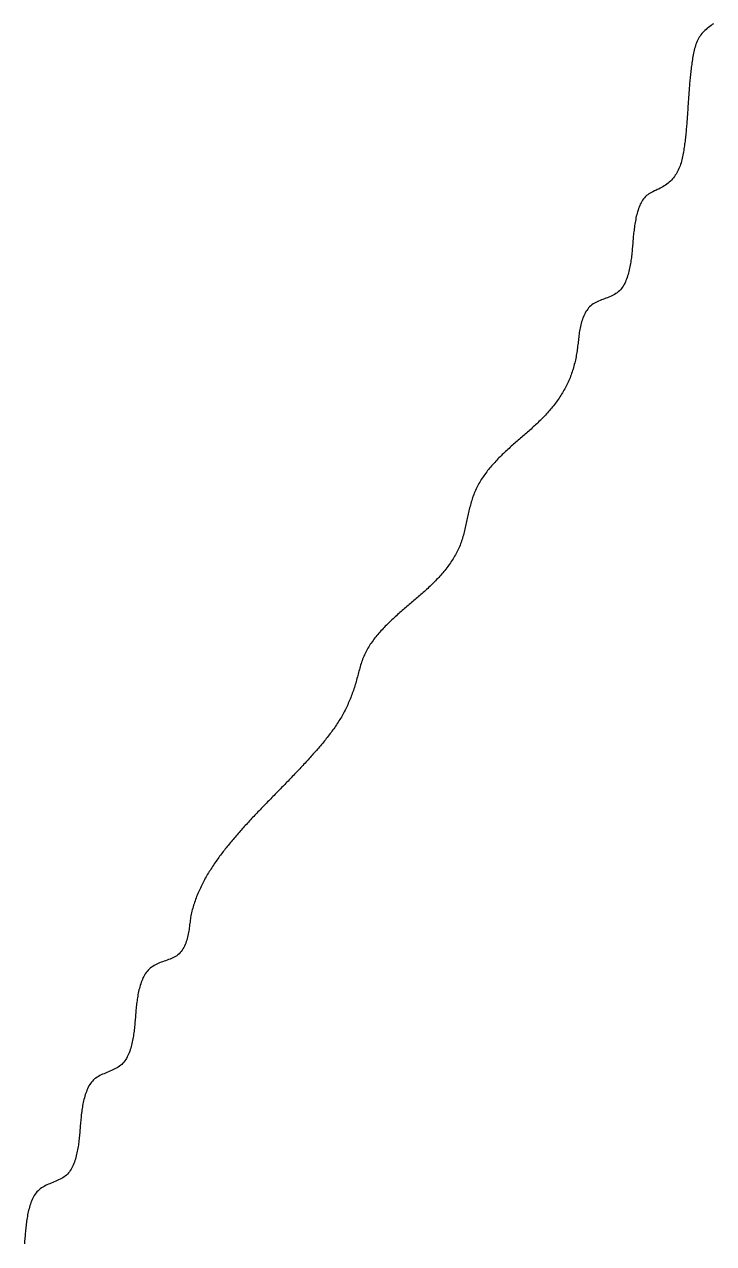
# Model space of a CAD drawing. Extents: x 40 to 225, y 4 to 261.
# Drawn here: x 157.62 to 166.43, y 226.06 to 241.63 of the extents above; entities that cross this region are included whole.
import ezdxf

# ---------------------------------------------------------------- set-up
doc = ezdxf.new("R2010")
doc.units = 0
doc.layers.get('0').update_dxf_attribs({"linetype": 'CONTINUOUS'})

msp = doc.modelspace()

# ---------------------------------------------------------------- linework, layer by layer
at = {"color": 7}
msp.add_polyline3d([(166.425, 241.635, 0), (166.408, 241.624, 0), (166.392, 241.613, 0), (166.376, 241.601, 0), (166.36, 241.589, 0), (166.344, 241.577, 0), (166.329, 241.564, 0), (166.314, 241.551, 0), (166.3, 241.538, 0), (166.287, 241.524, 0), (166.275, 241.509, 0), (166.263, 241.494, 0), (166.252, 241.479, 0), (166.242, 241.463, 0), (166.232, 241.446, 0), (166.223, 241.429, 0), (166.215, 241.411, 0), (166.207, 241.393, 0), (166.2, 241.375, 0), (166.194, 241.356, 0), (166.188, 241.337, 0), (166.182, 241.318, 0), (166.177, 241.298, 0), (166.172, 241.278, 0), (166.168, 241.258, 0), (166.164, 241.238, 0), (166.16, 241.218, 0), (166.157, 241.198, 0), (166.154, 241.178, 0), (166.151, 241.157, 0), (166.148, 241.137, 0), (166.145, 241.117, 0), (166.142, 241.097, 0), (166.14, 241.076, 0), (166.137, 241.056, 0), (166.135, 241.036, 0), (166.133, 241.016, 0), (166.131, 240.997, 0), (166.128, 240.977, 0), (166.126, 240.957, 0), (166.124, 240.937, 0), (166.123, 240.918, 0), (166.121, 240.898, 0), (166.119, 240.879, 0), (166.117, 240.859, 0), (166.116, 240.839, 0), (166.114, 240.82, 0), (166.113, 240.801, 0), (166.111, 240.781, 0), (166.11, 240.762, 0), (166.108, 240.742, 0), (166.107, 240.723, 0), (166.105, 240.704, 0), (166.104, 240.684, 0), (166.103, 240.665, 0), (166.101, 240.646, 0), (166.1, 240.626, 0), (166.099, 240.607, 0), (166.098, 240.588, 0), (166.096, 240.568, 0), (166.095, 240.549, 0), (166.094, 240.529, 0), (166.093, 240.51, 0), (166.091, 240.491, 0), (166.09, 240.471, 0), (166.089, 240.452, 0), (166.087, 240.432, 0), (166.086, 240.413, 0), (166.084, 240.393, 0), (166.083, 240.374, 0), (166.081, 240.354, 0), (166.08, 240.335, 0), (166.078, 240.315, 0), (166.076, 240.296, 0), (166.075, 240.276, 0), (166.073, 240.256, 0), (166.071, 240.237, 0), (166.069, 240.217, 0), (166.067, 240.197, 0), (166.065, 240.177, 0), (166.062, 240.158, 0), (166.06, 240.138, 0), (166.057, 240.118, 0), (166.055, 240.098, 0), (166.052, 240.078, 0), (166.049, 240.058, 0), (166.046, 240.038, 0), (166.043, 240.018, 0), (166.04, 239.998, 0), (166.036, 239.977, 0), (166.033, 239.957, 0), (166.029, 239.938, 0), (166.024, 239.918, 0), (166.02, 239.898, 0), (166.014, 239.879, 0), (166.009, 239.859, 0), (166.003, 239.84, 0), (165.997, 239.822, 0), (165.99, 239.803, 0), (165.982, 239.785, 0), (165.974, 239.767, 0), (165.966, 239.75, 0), (165.957, 239.733, 0), (165.947, 239.716, 0), (165.936, 239.7, 0), (165.925, 239.684, 0), (165.913, 239.669, 0), (165.9, 239.654, 0), (165.887, 239.639, 0), (165.873, 239.626, 0), (165.858, 239.612, 0), (165.843, 239.6, 0), (165.827, 239.587, 0), (165.811, 239.576, 0), (165.795, 239.565, 0), (165.777, 239.554, 0), (165.76, 239.544, 0), (165.742, 239.534, 0), (165.724, 239.525, 0), (165.706, 239.517, 0), (165.687, 239.508, 0), (165.669, 239.5, 0), (165.651, 239.491, 0), (165.634, 239.482, 0), (165.616, 239.473, 0), (165.6, 239.463, 0), (165.584, 239.452, 0), (165.569, 239.441, 0), (165.555, 239.428, 0), (165.542, 239.414, 0), (165.53, 239.399, 0), (165.518, 239.383, 0), (165.508, 239.367, 0), (165.498, 239.349, 0), (165.489, 239.332, 0), (165.481, 239.313, 0), (165.473, 239.294, 0), (165.466, 239.275, 0), (165.46, 239.255, 0), (165.454, 239.235, 0), (165.448, 239.216, 0), (165.443, 239.196, 0), (165.438, 239.176, 0), (165.434, 239.156, 0), (165.43, 239.136, 0), (165.426, 239.116, 0), (165.423, 239.096, 0), (165.419, 239.077, 0), (165.416, 239.057, 0), (165.414, 239.038, 0), (165.411, 239.018, 0), (165.409, 238.999, 0), (165.406, 238.979, 0), (165.404, 238.96, 0), (165.402, 238.941, 0), (165.4, 238.921, 0), (165.399, 238.902, 0), (165.397, 238.883, 0), (165.395, 238.863, 0), (165.394, 238.844, 0), (165.392, 238.825, 0), (165.391, 238.805, 0), (165.389, 238.786, 0), (165.387, 238.767, 0), (165.386, 238.747, 0), (165.384, 238.728, 0), (165.382, 238.708, 0), (165.38, 238.689, 0), (165.378, 238.669, 0), (165.375, 238.65, 0), (165.373, 238.63, 0), (165.37, 238.611, 0), (165.367, 238.591, 0), (165.364, 238.572, 0), (165.361, 238.552, 0), (165.357, 238.532, 0), (165.353, 238.513, 0), (165.348, 238.493, 0), (165.344, 238.473, 0), (165.339, 238.453, 0), (165.333, 238.434, 0), (165.327, 238.414, 0), (165.321, 238.395, 0), (165.314, 238.375, 0), (165.306, 238.357, 0), (165.298, 238.338, 0), (165.29, 238.32, 0), (165.28, 238.303, 0), (165.27, 238.286, 0), (165.259, 238.269, 0), (165.247, 238.254, 0), (165.235, 238.239, 0), (165.222, 238.226, 0), (165.207, 238.213, 0), (165.192, 238.201, 0), (165.176, 238.19, 0), (165.16, 238.179, 0), (165.143, 238.17, 0), (165.125, 238.161, 0), (165.107, 238.152, 0), (165.088, 238.144, 0), (165.069, 238.137, 0), (165.051, 238.129, 0), (165.031, 238.122, 0), (165.012, 238.115, 0), (164.993, 238.108, 0), (164.975, 238.1, 0), (164.956, 238.093, 0), (164.938, 238.085, 0), (164.92, 238.076, 0), (164.903, 238.067, 0), (164.887, 238.057, 0), (164.871, 238.046, 0), (164.856, 238.034, 0), (164.842, 238.021, 0), (164.829, 238.007, 0), (164.817, 237.991, 0), (164.805, 237.975, 0), (164.795, 237.959, 0), (164.785, 237.941, 0), (164.776, 237.923, 0), (164.767, 237.905, 0), (164.759, 237.886, 0), (164.752, 237.867, 0), (164.745, 237.847, 0), (164.739, 237.828, 0), (164.734, 237.808, 0), (164.729, 237.789, 0), (164.724, 237.769, 0), (164.72, 237.749, 0), (164.717, 237.73, 0), (164.713, 237.71, 0), (164.71, 237.691, 0), (164.708, 237.672, 0), (164.705, 237.652, 0), (164.703, 237.633, 0), (164.7, 237.613, 0), (164.698, 237.594, 0), (164.696, 237.574, 0), (164.694, 237.555, 0), (164.692, 237.535, 0), (164.689, 237.516, 0), (164.687, 237.497, 0), (164.684, 237.477, 0), (164.681, 237.458, 0), (164.678, 237.438, 0), (164.675, 237.419, 0), (164.672, 237.399, 0), (164.668, 237.38, 0), (164.664, 237.361, 0), (164.66, 237.341, 0), (164.656, 237.322, 0), (164.651, 237.303, 0), (164.646, 237.284, 0), (164.641, 237.264, 0), (164.636, 237.245, 0), (164.63, 237.226, 0), (164.625, 237.208, 0), (164.619, 237.189, 0), (164.612, 237.17, 0), (164.606, 237.151, 0), (164.599, 237.133, 0), (164.592, 237.114, 0), (164.584, 237.096, 0), (164.576, 237.078, 0), (164.568, 237.06, 0), (164.56, 237.042, 0), (164.551, 237.024, 0), (164.542, 237.007, 0), (164.533, 236.989, 0), (164.524, 236.972, 0), (164.514, 236.954, 0), (164.504, 236.937, 0), (164.494, 236.92, 0), (164.484, 236.903, 0), (164.474, 236.887, 0), (164.463, 236.87, 0), (164.452, 236.853, 0), (164.441, 236.837, 0), (164.429, 236.821, 0), (164.418, 236.805, 0), (164.406, 236.789, 0), (164.394, 236.773, 0), (164.382, 236.758, 0), (164.369, 236.742, 0), (164.357, 236.727, 0), (164.344, 236.712, 0), (164.331, 236.697, 0), (164.318, 236.682, 0), (164.305, 236.667, 0), (164.292, 236.653, 0), (164.278, 236.638, 0), (164.265, 236.624, 0), (164.251, 236.61, 0), (164.237, 236.596, 0), (164.223, 236.582, 0), (164.209, 236.568, 0), (164.195, 236.554, 0), (164.181, 236.54, 0), (164.167, 236.527, 0), (164.152, 236.513, 0), (164.138, 236.5, 0), (164.123, 236.487, 0), (164.109, 236.473, 0), (164.094, 236.46, 0), (164.079, 236.447, 0), (164.065, 236.434, 0), (164.05, 236.421, 0), (164.035, 236.408, 0), (164.02, 236.395, 0), (164.005, 236.382, 0), (163.991, 236.369, 0), (163.976, 236.356, 0), (163.961, 236.343, 0), (163.946, 236.33, 0), (163.931, 236.317, 0), (163.916, 236.304, 0), (163.901, 236.292, 0), (163.886, 236.279, 0), (163.872, 236.266, 0), (163.857, 236.253, 0), (163.842, 236.24, 0), (163.827, 236.226, 0), (163.813, 236.213, 0), (163.798, 236.2, 0), (163.784, 236.187, 0), (163.769, 236.173, 0), (163.755, 236.16, 0), (163.741, 236.146, 0), (163.726, 236.133, 0), (163.712, 236.119, 0), (163.698, 236.105, 0), (163.684, 236.091, 0), (163.671, 236.077, 0), (163.657, 236.063, 0), (163.643, 236.048, 0), (163.63, 236.034, 0), (163.617, 236.019, 0), (163.603, 236.004, 0), (163.59, 235.989, 0), (163.577, 235.974, 0), (163.565, 235.959, 0), (163.552, 235.943, 0), (163.54, 235.928, 0), (163.528, 235.912, 0), (163.516, 235.896, 0), (163.504, 235.88, 0), (163.492, 235.864, 0), (163.481, 235.848, 0), (163.47, 235.831, 0), (163.459, 235.815, 0), (163.449, 235.798, 0), (163.439, 235.781, 0), (163.429, 235.764, 0), (163.419, 235.747, 0), (163.41, 235.729, 0), (163.401, 235.712, 0), (163.393, 235.694, 0), (163.384, 235.676, 0), (163.376, 235.658, 0), (163.369, 235.64, 0), (163.362, 235.622, 0), (163.355, 235.604, 0), (163.348, 235.585, 0), (163.342, 235.566, 0), (163.336, 235.548, 0), (163.33, 235.529, 0), (163.325, 235.51, 0), (163.32, 235.491, 0), (163.315, 235.472, 0), (163.31, 235.453, 0), (163.305, 235.434, 0), (163.301, 235.414, 0), (163.296, 235.395, 0), (163.292, 235.376, 0), (163.287, 235.356, 0), (163.283, 235.337, 0), (163.279, 235.318, 0), (163.275, 235.298, 0), (163.271, 235.279, 0), (163.267, 235.259, 0), (163.262, 235.24, 0), (163.258, 235.221, 0), (163.254, 235.201, 0), (163.249, 235.182, 0), (163.245, 235.163, 0), (163.24, 235.144, 0), (163.235, 235.124, 0), (163.23, 235.105, 0), (163.224, 235.086, 0), (163.219, 235.068, 0), (163.213, 235.049, 0), (163.207, 235.03, 0), (163.201, 235.012, 0), (163.194, 234.993, 0), (163.187, 234.975, 0), (163.179, 234.957, 0), (163.172, 234.939, 0), (163.164, 234.921, 0), (163.155, 234.903, 0), (163.146, 234.886, 0), (163.137, 234.868, 0), (163.128, 234.851, 0), (163.118, 234.834, 0), (163.108, 234.817, 0), (163.098, 234.8, 0), (163.087, 234.783, 0), (163.076, 234.767, 0), (163.065, 234.75, 0), (163.054, 234.734, 0), (163.042, 234.718, 0), (163.03, 234.702, 0), (163.018, 234.686, 0), (163.006, 234.67, 0), (162.994, 234.655, 0), (162.981, 234.639, 0), (162.968, 234.624, 0), (162.955, 234.609, 0), (162.942, 234.594, 0), (162.929, 234.579, 0), (162.915, 234.565, 0), (162.902, 234.55, 0), (162.888, 234.536, 0), (162.875, 234.522, 0), (162.861, 234.508, 0), (162.847, 234.494, 0), (162.833, 234.48, 0), (162.819, 234.466, 0), (162.804, 234.452, 0), (162.79, 234.439, 0), (162.776, 234.425, 0), (162.761, 234.412, 0), (162.747, 234.399, 0), (162.732, 234.385, 0), (162.718, 234.372, 0), (162.703, 234.359, 0), (162.688, 234.346, 0), (162.673, 234.333, 0), (162.659, 234.32, 0), (162.644, 234.307, 0), (162.629, 234.294, 0), (162.614, 234.282, 0), (162.599, 234.269, 0), (162.584, 234.256, 0), (162.569, 234.243, 0), (162.554, 234.231, 0), (162.539, 234.218, 0), (162.524, 234.205, 0), (162.509, 234.192, 0), (162.494, 234.18, 0), (162.479, 234.167, 0), (162.464, 234.154, 0), (162.45, 234.141, 0), (162.435, 234.128, 0), (162.42, 234.115, 0), (162.405, 234.102, 0), (162.39, 234.089, 0), (162.376, 234.076, 0), (162.361, 234.063, 0), (162.347, 234.05, 0), (162.332, 234.036, 0), (162.318, 234.023, 0), (162.303, 234.009, 0), (162.289, 233.996, 0), (162.275, 233.982, 0), (162.261, 233.968, 0), (162.247, 233.954, 0), (162.233, 233.94, 0), (162.219, 233.926, 0), (162.205, 233.911, 0), (162.192, 233.897, 0), (162.178, 233.882, 0), (162.165, 233.867, 0), (162.152, 233.852, 0), (162.139, 233.837, 0), (162.126, 233.822, 0), (162.113, 233.807, 0), (162.101, 233.791, 0), (162.088, 233.775, 0), (162.077, 233.76, 0), (162.065, 233.744, 0), (162.053, 233.727, 0), (162.042, 233.711, 0), (162.032, 233.694, 0), (162.021, 233.678, 0), (162.011, 233.661, 0), (162.001, 233.644, 0), (161.992, 233.627, 0), (161.983, 233.609, 0), (161.974, 233.592, 0), (161.966, 233.574, 0), (161.958, 233.556, 0), (161.95, 233.538, 0), (161.943, 233.52, 0), (161.937, 233.501, 0), (161.93, 233.483, 0), (161.924, 233.464, 0), (161.918, 233.445, 0), (161.913, 233.426, 0), (161.907, 233.407, 0), (161.902, 233.388, 0), (161.897, 233.369, 0), (161.892, 233.35, 0), (161.887, 233.331, 0), (161.882, 233.312, 0), (161.877, 233.293, 0), (161.871, 233.274, 0), (161.866, 233.254, 0), (161.861, 233.235, 0), (161.855, 233.216, 0), (161.85, 233.197, 0), (161.844, 233.178, 0), (161.838, 233.16, 0), (161.832, 233.141, 0), (161.825, 233.122, 0), (161.819, 233.103, 0), (161.812, 233.085, 0), (161.806, 233.066, 0), (161.799, 233.048, 0), (161.792, 233.029, 0), (161.784, 233.011, 0), (161.777, 232.993, 0), (161.769, 232.975, 0), (161.761, 232.957, 0), (161.753, 232.939, 0), (161.745, 232.921, 0), (161.736, 232.903, 0), (161.728, 232.885, 0), (161.719, 232.868, 0), (161.71, 232.85, 0), (161.701, 232.833, 0), (161.691, 232.816, 0), (161.681, 232.799, 0), (161.672, 232.782, 0), (161.662, 232.765, 0), (161.651, 232.748, 0), (161.641, 232.732, 0), (161.63, 232.715, 0), (161.62, 232.698, 0), (161.609, 232.682, 0), (161.598, 232.666, 0), (161.587, 232.649, 0), (161.575, 232.633, 0), (161.564, 232.617, 0), (161.552, 232.601, 0), (161.54, 232.585, 0), (161.529, 232.57, 0), (161.517, 232.554, 0), (161.504, 232.538, 0), (161.492, 232.522, 0), (161.48, 232.507, 0), (161.468, 232.491, 0), (161.455, 232.476, 0), (161.443, 232.461, 0), (161.43, 232.445, 0), (161.417, 232.43, 0), (161.405, 232.415, 0), (161.392, 232.4, 0), (161.379, 232.385, 0), (161.366, 232.37, 0), (161.353, 232.355, 0), (161.34, 232.34, 0), (161.327, 232.325, 0), (161.314, 232.31, 0), (161.301, 232.296, 0), (161.287, 232.281, 0), (161.274, 232.266, 0), (161.261, 232.251, 0), (161.248, 232.237, 0), (161.234, 232.222, 0), (161.221, 232.208, 0), (161.208, 232.193, 0), (161.194, 232.179, 0), (161.181, 232.164, 0), (161.168, 232.15, 0), (161.154, 232.135, 0), (161.141, 232.121, 0), (161.127, 232.107, 0), (161.114, 232.092, 0), (161.1, 232.078, 0), (161.087, 232.064, 0), (161.073, 232.05, 0), (161.059, 232.035, 0), (161.046, 232.021, 0), (161.032, 232.007, 0), (161.018, 231.993, 0), (161.005, 231.979, 0), (160.991, 231.964, 0), (160.977, 231.95, 0), (160.964, 231.936, 0), (160.95, 231.922, 0), (160.936, 231.908, 0), (160.923, 231.894, 0), (160.909, 231.88, 0), (160.895, 231.866, 0), (160.881, 231.852, 0), (160.868, 231.838, 0), (160.854, 231.824, 0), (160.84, 231.81, 0), (160.826, 231.795, 0), (160.813, 231.781, 0), (160.799, 231.767, 0), (160.785, 231.753, 0), (160.771, 231.739, 0), (160.758, 231.725, 0), (160.744, 231.711, 0), (160.73, 231.697, 0), (160.716, 231.683, 0), (160.703, 231.669, 0), (160.689, 231.655, 0), (160.675, 231.64, 0), (160.662, 231.626, 0), (160.648, 231.612, 0), (160.634, 231.598, 0), (160.621, 231.584, 0), (160.607, 231.569, 0), (160.593, 231.555, 0), (160.58, 231.541, 0), (160.566, 231.527, 0), (160.553, 231.512, 0), (160.539, 231.498, 0), (160.526, 231.484, 0), (160.512, 231.469, 0), (160.499, 231.455, 0), (160.486, 231.44, 0), (160.472, 231.426, 0), (160.459, 231.411, 0), (160.446, 231.397, 0), (160.432, 231.382, 0), (160.419, 231.367, 0), (160.406, 231.353, 0), (160.393, 231.338, 0), (160.38, 231.323, 0), (160.367, 231.309, 0), (160.354, 231.294, 0), (160.341, 231.279, 0), (160.328, 231.264, 0), (160.315, 231.249, 0), (160.302, 231.234, 0), (160.29, 231.219, 0), (160.277, 231.204, 0), (160.264, 231.189, 0), (160.252, 231.174, 0), (160.239, 231.158, 0), (160.227, 231.143, 0), (160.214, 231.128, 0), (160.202, 231.112, 0), (160.19, 231.097, 0), (160.178, 231.081, 0), (160.165, 231.066, 0), (160.153, 231.05, 0), (160.142, 231.034, 0), (160.13, 231.019, 0), (160.118, 231.003, 0), (160.106, 230.987, 0), (160.095, 230.971, 0), (160.083, 230.955, 0), (160.072, 230.939, 0), (160.061, 230.922, 0), (160.05, 230.906, 0), (160.039, 230.89, 0), (160.028, 230.873, 0), (160.017, 230.857, 0), (160.006, 230.84, 0), (159.996, 230.823, 0), (159.985, 230.807, 0), (159.975, 230.79, 0), (159.965, 230.773, 0), (159.955, 230.756, 0), (159.945, 230.739, 0), (159.935, 230.722, 0), (159.926, 230.704, 0), (159.916, 230.687, 0), (159.907, 230.669, 0), (159.898, 230.652, 0), (159.889, 230.634, 0), (159.88, 230.616, 0), (159.872, 230.598, 0), (159.863, 230.58, 0), (159.855, 230.562, 0), (159.847, 230.544, 0), (159.839, 230.526, 0), (159.832, 230.507, 0), (159.824, 230.489, 0), (159.817, 230.471, 0), (159.81, 230.452, 0), (159.804, 230.433, 0), (159.797, 230.415, 0), (159.791, 230.396, 0), (159.785, 230.377, 0), (159.779, 230.358, 0), (159.774, 230.339, 0), (159.769, 230.32, 0), (159.764, 230.301, 0), (159.76, 230.282, 0), (159.756, 230.263, 0), (159.752, 230.243, 0), (159.748, 230.224, 0), (159.745, 230.205, 0), (159.742, 230.186, 0), (159.74, 230.166, 0), (159.737, 230.147, 0), (159.735, 230.127, 0), (159.732, 230.108, 0), (159.73, 230.088, 0), (159.727, 230.069, 0), (159.724, 230.05, 0), (159.721, 230.03, 0), (159.717, 230.011, 0), (159.713, 229.991, 0), (159.709, 229.972, 0), (159.704, 229.952, 0), (159.698, 229.933, 0), (159.692, 229.914, 0), (159.685, 229.894, 0), (159.677, 229.876, 0), (159.668, 229.857, 0), (159.659, 229.839, 0), (159.649, 229.821, 0), (159.638, 229.805, 0), (159.626, 229.789, 0), (159.614, 229.773, 0), (159.6, 229.759, 0), (159.586, 229.746, 0), (159.571, 229.734, 0), (159.555, 229.723, 0), (159.538, 229.714, 0), (159.521, 229.705, 0), (159.503, 229.697, 0), (159.485, 229.69, 0), (159.466, 229.683, 0), (159.447, 229.676, 0), (159.428, 229.67, 0), (159.409, 229.663, 0), (159.39, 229.656, 0), (159.371, 229.649, 0), (159.352, 229.642, 0), (159.333, 229.634, 0), (159.315, 229.626, 0), (159.297, 229.617, 0), (159.28, 229.607, 0), (159.263, 229.597, 0), (159.247, 229.586, 0), (159.232, 229.574, 0), (159.217, 229.561, 0), (159.204, 229.548, 0), (159.191, 229.533, 0), (159.179, 229.518, 0), (159.168, 229.502, 0), (159.158, 229.485, 0), (159.148, 229.468, 0), (159.139, 229.45, 0), (159.131, 229.431, 0), (159.123, 229.413, 0), (159.116, 229.394, 0), (159.11, 229.374, 0), (159.104, 229.355, 0), (159.098, 229.335, 0), (159.093, 229.315, 0), (159.088, 229.296, 0), (159.083, 229.276, 0), (159.079, 229.256, 0), (159.075, 229.237, 0), (159.072, 229.217, 0), (159.069, 229.197, 0), (159.066, 229.178, 0), (159.063, 229.158, 0), (159.06, 229.139, 0), (159.058, 229.119, 0), (159.056, 229.1, 0), (159.054, 229.08, 0), (159.052, 229.061, 0), (159.05, 229.042, 0), (159.048, 229.022, 0), (159.047, 229.003, 0), (159.045, 228.983, 0), (159.043, 228.964, 0), (159.042, 228.945, 0), (159.04, 228.925, 0), (159.039, 228.906, 0), (159.037, 228.886, 0), (159.035, 228.867, 0), (159.034, 228.848, 0), (159.032, 228.828, 0), (159.03, 228.809, 0), (159.027, 228.789, 0), (159.025, 228.77, 0), (159.023, 228.75, 0), (159.02, 228.731, 0), (159.017, 228.711, 0), (159.014, 228.692, 0), (159.01, 228.672, 0), (159.006, 228.652, 0), (159.002, 228.633, 0), (158.998, 228.613, 0), (158.993, 228.593, 0), (158.988, 228.573, 0), (158.983, 228.554, 0), (158.977, 228.534, 0), (158.97, 228.514, 0), (158.963, 228.495, 0), (158.956, 228.476, 0), (158.947, 228.458, 0), (158.939, 228.44, 0), (158.929, 228.422, 0), (158.919, 228.406, 0), (158.908, 228.39, 0), (158.896, 228.374, 0), (158.883, 228.36, 0), (158.87, 228.346, 0), (158.856, 228.334, 0), (158.84, 228.322, 0), (158.824, 228.311, 0), (158.808, 228.301, 0), (158.79, 228.292, 0), (158.772, 228.283, 0), (158.754, 228.274, 0), (158.736, 228.266, 0), (158.717, 228.258, 0), (158.698, 228.251, 0), (158.679, 228.243, 0), (158.661, 228.235, 0), (158.642, 228.227, 0), (158.623, 228.219, 0), (158.605, 228.211, 0), (158.588, 228.202, 0), (158.57, 228.192, 0), (158.554, 228.182, 0), (158.538, 228.171, 0), (158.522, 228.16, 0), (158.508, 228.147, 0), (158.495, 228.133, 0), (158.482, 228.119, 0), (158.471, 228.103, 0), (158.46, 228.087, 0), (158.449, 228.07, 0), (158.44, 228.053, 0), (158.431, 228.035, 0), (158.423, 228.016, 0), (158.416, 227.997, 0), (158.409, 227.978, 0), (158.402, 227.959, 0), (158.396, 227.939, 0), (158.391, 227.919, 0), (158.386, 227.899, 0), (158.381, 227.879, 0), (158.377, 227.86, 0), (158.373, 227.84, 0), (158.369, 227.82, 0), (158.366, 227.801, 0), (158.362, 227.781, 0), (158.359, 227.762, 0), (158.357, 227.742, 0), (158.354, 227.723, 0), (158.352, 227.703, 0), (158.35, 227.684, 0), (158.348, 227.664, 0), (158.346, 227.645, 0), (158.344, 227.625, 0), (158.342, 227.606, 0), (158.341, 227.587, 0), (158.339, 227.567, 0), (158.338, 227.548, 0), (158.336, 227.529, 0), (158.334, 227.509, 0), (158.333, 227.49, 0), (158.331, 227.47, 0), (158.329, 227.451, 0), (158.328, 227.432, 0), (158.326, 227.412, 0), (158.324, 227.393, 0), (158.321, 227.373, 0), (158.319, 227.354, 0), (158.316, 227.334, 0), (158.314, 227.315, 0), (158.311, 227.295, 0), (158.307, 227.276, 0), (158.304, 227.256, 0), (158.3, 227.236, 0), (158.296, 227.217, 0), (158.291, 227.197, 0), (158.286, 227.177, 0), (158.281, 227.157, 0), (158.276, 227.137, 0), (158.269, 227.118, 0), (158.263, 227.098, 0), (158.256, 227.079, 0), (158.248, 227.06, 0), (158.24, 227.042, 0), (158.231, 227.024, 0), (158.221, 227.007, 0), (158.211, 226.99, 0), (158.199, 226.974, 0), (158.187, 226.959, 0), (158.175, 226.945, 0), (158.161, 226.932, 0), (158.146, 226.919, 0), (158.131, 226.908, 0), (158.115, 226.897, 0), (158.098, 226.888, 0), (158.08, 226.878, 0), (158.062, 226.87, 0), (158.044, 226.861, 0), (158.026, 226.853, 0), (158.007, 226.845, 0), (157.988, 226.838, 0), (157.969, 226.83, 0), (157.95, 226.822, 0), (157.932, 226.814, 0), (157.913, 226.806, 0), (157.895, 226.797, 0), (157.878, 226.788, 0), (157.86, 226.779, 0), (157.844, 226.768, 0), (157.828, 226.757, 0), (157.813, 226.745, 0), (157.799, 226.732, 0), (157.786, 226.719, 0), (157.774, 226.704, 0), (157.762, 226.688, 0), (157.751, 226.672, 0), (157.741, 226.655, 0), (157.732, 226.637, 0), (157.724, 226.619, 0), (157.716, 226.6, 0), (157.708, 226.581, 0), (157.702, 226.562, 0), (157.695, 226.542, 0), (157.689, 226.523, 0), (157.684, 226.503, 0), (157.679, 226.483, 0), (157.674, 226.463, 0), (157.67, 226.444, 0), (157.666, 226.424, 0), (157.663, 226.404, 0), (157.659, 226.385, 0), (157.656, 226.365, 0), (157.653, 226.345, 0), (157.651, 226.326, 0), (157.648, 226.306, 0), (157.646, 226.287, 0), (157.644, 226.267, 0), (157.642, 226.248, 0), (157.64, 226.229, 0), (157.638, 226.209, 0), (157.636, 226.19, 0), (157.635, 226.171, 0), (157.633, 226.151, 0), (157.632, 226.132, 0), (157.63, 226.113, 0), (157.628, 226.093, 0), (157.627, 226.074, 0), (157.625, 226.055, 0)], dxfattribs=at)

doc.saveas('drawing.dxf')
